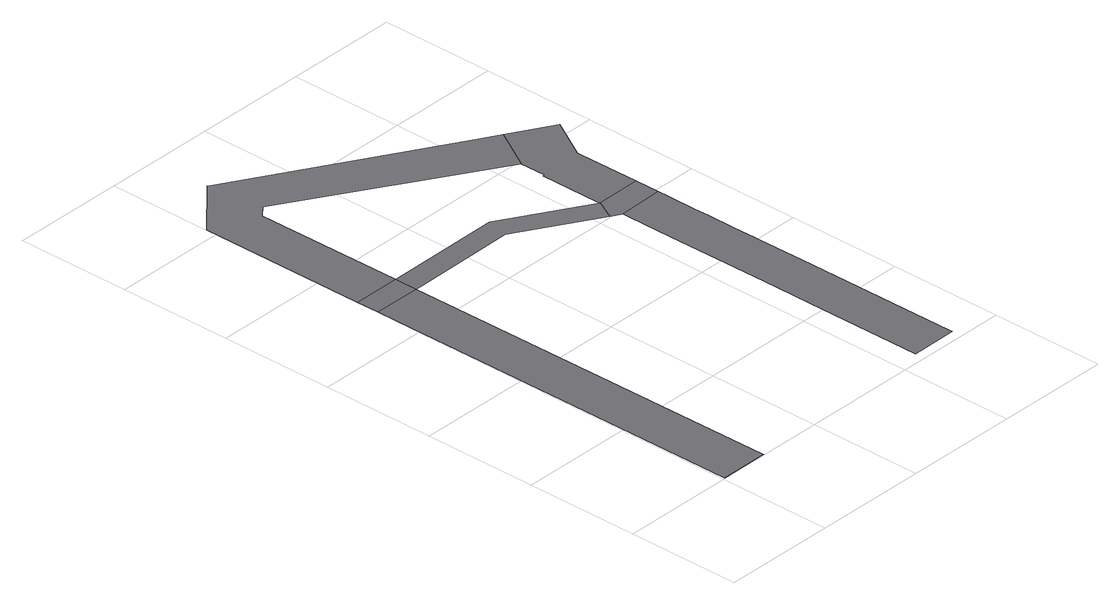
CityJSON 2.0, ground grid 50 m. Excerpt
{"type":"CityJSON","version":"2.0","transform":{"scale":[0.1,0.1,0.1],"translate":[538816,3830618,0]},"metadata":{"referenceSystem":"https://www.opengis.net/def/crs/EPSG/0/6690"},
"CityObjects":{
"road1":{"type":"Road","attributes":{"RoadStructureAttribute.sectionType":"1"},"geometry":[{"type":"MultiSurface","lod":"1","boundaries":[[[0,1,2]]]}]},
"road2":{"type":"Road","attributes":{"RoadStructureAttribute.sectionType":"1"},"geometry":[{"type":"MultiSurface","lod":"1","boundaries":[[[3,4,0,2,5,6]]]}]},
"road3":{"type":"Road","geometry":[{"type":"MultiSurface","lod":"1","boundaries":[[[7,3,6,8]]]}]},
"road4":{"type":"Road","attributes":{"RoadStructureAttribute.sectionType":"1"},"geometry":[{"type":"MultiSurface","lod":"1","boundaries":[[[9,8,6,10,11,12]]]}]},
"road5":{"type":"Road","attributes":{"RoadStructureAttribute.sectionType":"1"},"geometry":[{"type":"MultiSurface","lod":"1","boundaries":[[[13,14,15,16,17,7,8,18,19,20,21,22,23,24]]]}]},
"road6":{"type":"Road","attributes":{"RoadStructureAttribute.sectionType":"1"},"geometry":[{"type":"MultiSurface","lod":"1","boundaries":[[[25,26,27,28,29,30,31,32,33,34,35,36,37,38,39,40,41]]]}]},
"road7":{"type":"Road","geometry":[{"type":"MultiSurface","lod":"1","boundaries":[[[12,11,42,34,33,43]]]}]},
"road8":{"type":"Road","geometry":[{"type":"MultiSurface","lod":"1","boundaries":[[[24,23,44,45,46,12,43,47,48,49]]]}]}
},
"vertices":[
[13,3,0],[13,1,0],[226,3,0],
[8,1704,0],[9,1537,0],[226,9,0],[217,1704,0],
[8,1804,0],[216,1804,0],
[738,1809,0],[712,1709,0],[1060,1507,0],[1104,1593,0],
[1124,2223,0],[242,2736,0],[229,2744,0],[217,2733,0],[6,2547,0],[216,1814,0],[214,2459,0],[235,2477,0],[238,2479,0],[259,2497,0],[1111,1988,0],[1216,2169,0],
[1313,65,0],[1309,787,0],[1307,995,0],[1307,1015,0],[1306,1118,0],[1306,1245,0],[1305,1305,0],[1305,1445,0],[1305,1486,0],[1105,1480,0],[1105,1445,0],[1105,1247,0],[1107,787,0],[1108,645,0],[1109,564,0],[1110,45,0],[1313,48,0],
[1080,1495,0],[1304,1594,0],
[1110,1872,0],[1103,1872,0],[1104,1606,0],[1303,1870,0],[1303,1884,0],[1405,2060,0]
]}
